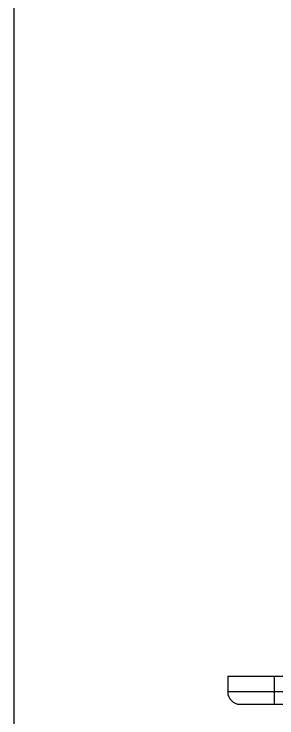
# Model space of a CAD drawing. Header units: millimetres. Extents: x 0 to 594, y 0 to 420.
# Drawn here: x 0 to 42.1, y 105.4 to 218.3 of the extents above; entities that cross this region are included whole.
import ezdxf

# ---------------------------------------------------------------- set-up
doc = ezdxf.new("R2010")
doc.units = ezdxf.units.MM
doc.header["$LTSCALE"] = 32.67
doc.layers.get('0').update_dxf_attribs({"linetype": 'CONTINUOUS'})

msp = doc.modelspace()

# ---------------------------------------------------------------- linework, layer by layer
at = {"color": 7, "linetype": 'CONTINUOUS'}
for p, q in [((0, 0), (0, 420)), ((34.25, 112.05), (44, 112.05)), ((34.25, 112.05), (34.25, 109.55)), ((41.75, 109.55), (41.75, 112.05)), ((53.75, 109.55), (34.25, 109.55)), ((41.75, 107.55), (41.75, 109.55)), ((36.25, 107.55), (113.75, 107.55))]:
    msp.add_line(p, q, dxfattribs=at)
msp.add_arc((36.25, 109.55), 2, 180, 270, dxfattribs=at)
msp.add_arc((36.25, 109.55), 2, 180, 270, dxfattribs=at)

doc.saveas('drawing.dxf')
